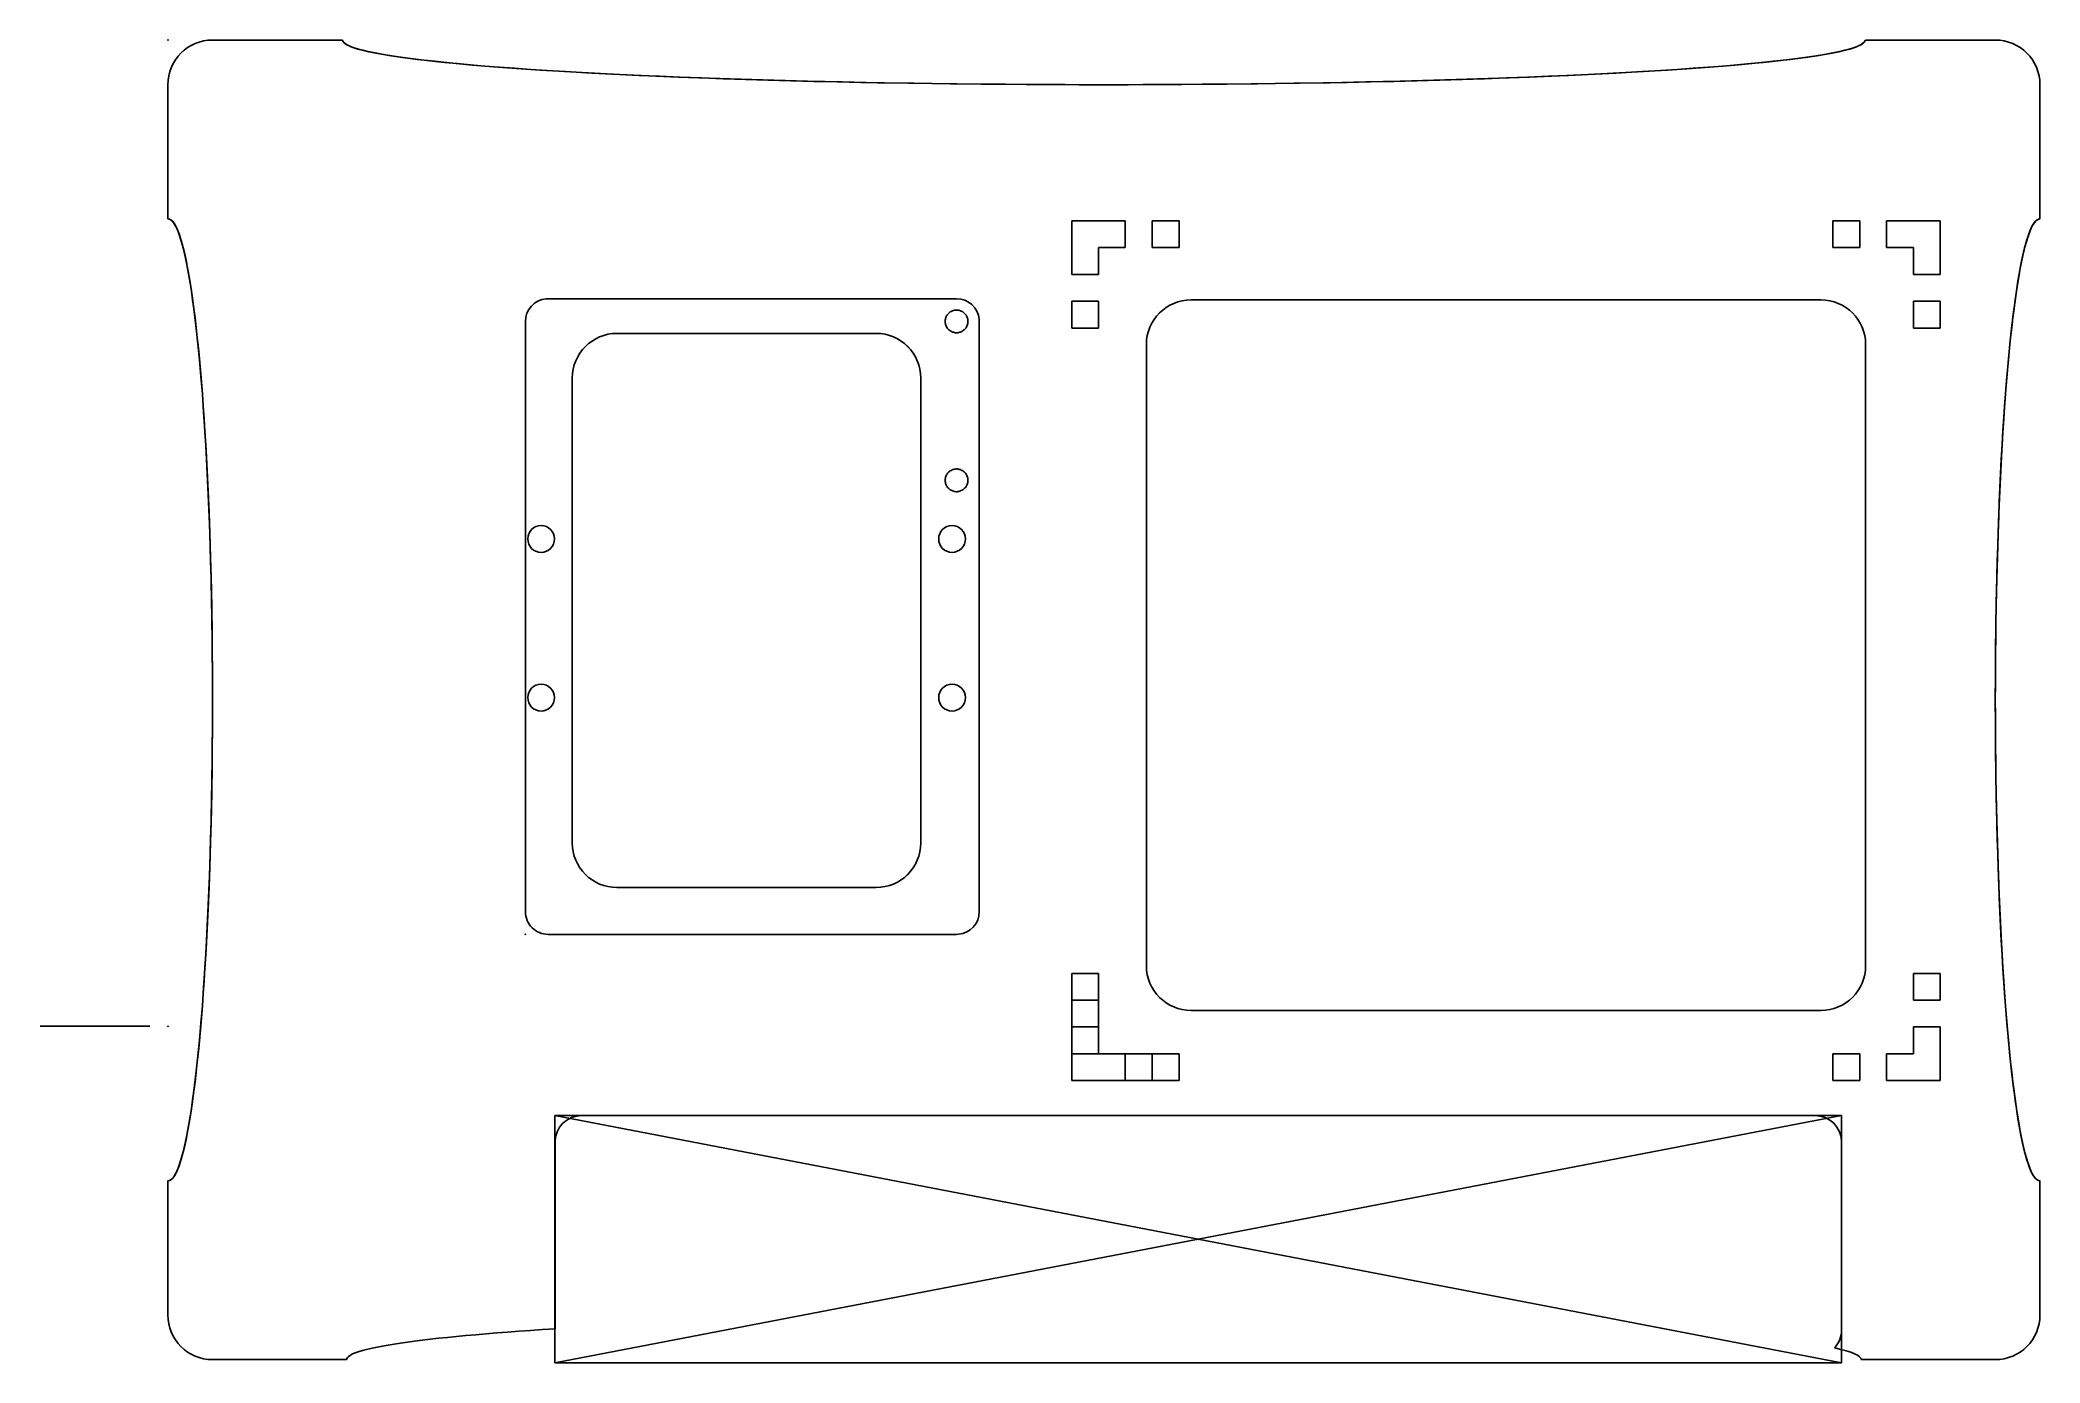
# Model space of a CAD drawing. Header units: centimetres. Extents: x -1.4 to 21, y -14.8 to 0.
import ezdxf

# ---------------------------------------------------------------- set-up
doc = ezdxf.new("R2010")
doc.units = ezdxf.units.CM
doc.header["$MEASUREMENT"] = 0
for name, color, linetype in [('Flodar_Main_Insert_Batch4_final_4_22_22 v5_0', 7, 'Continuous'), ('Flodar_Main_Insert_Batch4_final_4_22_22 v5_Sketch2', 7, 'Continuous'), ('Flodar_Main_Insert_Batch4_final_4_22_22 v5_Sketch3', 7, 'Continuous'), ('Flodar_Main_Insert_Batch4_final_4_22_22 v5_Sketch4', 7, 'Continuous'), ('TalentCell v1_Sketch1', 7, 'Continuous'), ('TripleWing v2_Outline', 7, 'Continuous')]:
    doc.layers.add(name, color=color, linetype=linetype)

# ---------------------------------------------------------------- blocks, each defined once
blk = doc.blocks.new('TalentCellv1')
at = {"layer": 'TalentCell v1_Sketch1'}
for p, q in [((-7.2009, 0, -1.3843), (7.2009, 0, 1.3843)), ((-7.2009, 0, 1.3843), (-7.2009, 0, -1.3843)), ((-7.2009, 0, -1.3843), (7.2009, 0, -1.3843)), ((7.2009, 0, 1.3843), (-7.2009, 0, 1.3843)), ((7.2009, 0, -1.3843), (-7.2009, 0, 1.3843)), ((7.2009, 0, -1.3843), (7.2009, 0, 1.3843))]:
    blk.add_line(p, q, dxfattribs=at)
blk.add_point((0, 0), dxfattribs=at)
blk.add_point((0, 0), dxfattribs=at)
blk = doc.blocks.new('TripleWingv2')
at = {"layer": 'TripleWing v2_Outline'}
for p, q in [((0.254, 7.112), (0.23186, 7.11103)), ((4.826, 7.112), (0.254, 7.112)), ((4.72619, 6.93669), (4.73267, 6.94427)), ((4.73267, 6.94427), (4.73973, 6.95133)), ((4.73973, 6.95133), (4.74731, 6.95781)), ((4.74731, 6.95781), (4.75539, 6.96368)), ((4.75539, 6.96368), (4.7639, 6.96889)), ((4.7639, 6.96889), (4.77279, 6.97342)), ((4.77279, 6.97342), (4.78201, 6.97724)), ((4.78201, 6.97724), (4.7915, 6.98033)), ((4.7915, 6.98033), (4.8012, 6.98266)), ((4.8012, 6.98266), (4.81106, 6.98422)), ((4.81106, 6.98422), (4.82101, 6.985)), ((4.82101, 6.985), (4.83099, 6.985)), ((4.83099, 6.985), (4.84094, 6.98422)), ((4.84094, 6.98422), (4.8508, 6.98266)), ((4.8508, 6.98266), (4.8605, 6.98033)), ((4.8605, 6.98033), (4.86999, 6.97724)), ((4.86999, 6.97724), (4.87921, 6.97342)), ((4.87921, 6.97342), (4.8881, 6.96889)), ((4.8881, 6.96889), (4.89661, 6.96368)), ((4.89661, 6.96368), (4.90469, 6.95781)), ((4.90469, 6.95781), (4.91227, 6.95133)), ((4.91227, 6.95133), (4.91933, 6.94427)), ((4.91933, 6.94427), (4.92581, 6.93669)), ((0, 6.858), (0, 0.254)), ((4.699, 6.86299), (4.69978, 6.87294)), ((4.699, 6.85301), (4.699, 6.86299)), ((4.69978, 6.84306), (4.699, 6.85301)), ((4.69978, 6.87294), (4.70134, 6.8828)), ((4.70134, 6.8332), (4.69978, 6.84306)), ((4.70134, 6.8828), (4.70367, 6.8925)), ((4.70367, 6.8235), (4.70134, 6.8332)), ((4.70367, 6.8925), (4.70676, 6.90199)), ((4.70676, 6.81401), (4.70367, 6.8235)), ((4.70676, 6.90199), (4.71058, 6.91121)), ((4.71058, 6.80479), (4.70676, 6.81401)), ((4.71058, 6.91121), (4.71511, 6.9201)), ((4.71511, 6.7959), (4.71058, 6.80479)), ((4.71511, 6.9201), (4.72032, 6.92861)), ((4.72032, 6.78739), (4.71511, 6.7959)), ((4.72032, 6.92861), (4.72619, 6.93669)), ((4.72619, 6.77931), (4.72032, 6.78739)), ((4.73267, 6.77173), (4.72619, 6.77931)), ((4.73973, 6.76467), (4.73267, 6.77173)), ((4.74731, 6.75819), (4.73973, 6.76467)), ((4.75539, 6.75232), (4.74731, 6.75819)), ((4.7639, 6.74711), (4.75539, 6.75232)), ((4.77279, 6.74258), (4.7639, 6.74711)), ((4.78201, 6.73876), (4.77279, 6.74258)), ((4.7915, 6.73567), (4.78201, 6.73876)), ((4.8012, 6.73334), (4.7915, 6.73567)), ((4.81106, 6.73178), (4.8012, 6.73334)), ((4.82101, 6.731), (4.81106, 6.73178)), ((4.83099, 6.731), (4.82101, 6.731)), ((4.84094, 6.73178), (4.83099, 6.731)), ((4.8508, 6.73334), (4.84094, 6.73178)), ((4.8605, 6.73567), (4.8508, 6.73334)), ((4.86999, 6.73876), (4.8605, 6.73567)), ((4.87921, 6.74258), (4.86999, 6.73876)), ((4.8881, 6.74711), (4.87921, 6.74258)), ((4.89661, 6.75232), (4.8881, 6.74711)), ((4.90469, 6.75819), (4.89661, 6.75232)), ((4.91227, 6.76467), (4.90469, 6.75819)), ((4.91933, 6.77173), (4.91227, 6.76467)), ((4.92581, 6.77931), (4.91933, 6.77173)), ((4.92581, 6.93669), (4.93168, 6.92861)), ((4.93168, 6.78739), (4.92581, 6.77931)), ((4.93168, 6.92861), (4.93689, 6.9201)), ((4.93689, 6.7959), (4.93168, 6.78739)), ((4.93689, 6.9201), (4.94142, 6.91121)), ((4.94142, 6.80479), (4.93689, 6.7959)), ((4.94142, 6.91121), (4.94524, 6.90199)), ((4.94524, 6.81401), (4.94142, 6.80479)), ((4.94524, 6.90199), (4.94833, 6.8925)), ((4.94833, 6.8235), (4.94524, 6.81401)), ((4.94833, 6.8925), (4.95066, 6.8828)), ((4.95066, 6.8332), (4.94833, 6.8235)), ((4.95066, 6.8828), (4.95222, 6.87294)), ((4.95222, 6.84306), (4.95066, 6.8332)), ((4.95222, 6.87294), (4.953, 6.86299)), ((4.953, 6.85301), (4.95222, 6.84306)), ((4.953, 6.86299), (4.953, 6.85301)), ((5.08, 6.858), (5.07903, 6.88014)), ((5.08, 0.254), (5.08, 6.858)), ((4.71511, 5.1421), (4.72032, 5.15061)), ((4.72032, 5.15061), (4.72619, 5.15869)), ((4.72619, 5.15869), (4.73267, 5.16627)), ((4.73267, 5.16627), (4.73973, 5.17333)), ((4.73973, 5.17333), (4.74731, 5.17981)), ((4.74731, 5.17981), (4.75539, 5.18568)), ((4.75539, 5.18568), (4.7639, 5.19089)), ((4.7639, 5.19089), (4.77279, 5.19542)), ((4.77279, 5.19542), (4.78201, 5.19924)), ((4.78201, 5.19924), (4.7915, 5.20233)), ((4.7915, 5.20233), (4.8012, 5.20466)), ((4.8012, 5.20466), (4.81106, 5.20622)), ((4.81106, 5.20622), (4.82101, 5.207)), ((4.82101, 5.207), (4.83099, 5.207)), ((4.83099, 5.207), (4.84094, 5.20622)), ((4.84094, 5.20622), (4.8508, 5.20466)), ((4.8508, 5.20466), (4.8605, 5.20233)), ((4.8605, 5.20233), (4.86999, 5.19924)), ((4.86999, 5.19924), (4.87921, 5.19542)), ((4.87921, 5.19542), (4.8881, 5.19089)), ((4.8881, 5.19089), (4.89661, 5.18568)), ((4.89661, 5.18568), (4.90469, 5.17981)), ((4.90469, 5.17981), (4.91227, 5.17333)), ((4.91227, 5.17333), (4.91933, 5.16627)), ((4.91933, 5.16627), (4.92581, 5.15869)), ((4.92581, 5.15869), (4.93168, 5.15061)), ((4.93168, 5.15061), (4.93689, 5.1421)), ((4.699, 5.08499), (4.69978, 5.09494)), ((4.699, 5.07501), (4.699, 5.08499)), ((4.69978, 5.06506), (4.699, 5.07501)), ((4.69978, 5.09494), (4.70134, 5.1048)), ((4.70134, 5.0552), (4.69978, 5.06506)), ((4.70134, 5.1048), (4.70367, 5.1145)), ((4.70367, 5.0455), (4.70134, 5.0552)), ((4.70367, 5.1145), (4.70676, 5.12399)), ((4.70676, 5.03601), (4.70367, 5.0455)), ((4.70676, 5.12399), (4.71058, 5.13321)), ((4.71058, 5.02679), (4.70676, 5.03601)), ((4.71058, 5.13321), (4.71511, 5.1421)), ((4.71511, 5.0179), (4.71058, 5.02679)), ((4.72032, 5.00939), (4.71511, 5.0179)), ((4.72619, 5.00131), (4.72032, 5.00939)), ((4.73267, 4.99373), (4.72619, 5.00131)), ((4.73973, 4.98667), (4.73267, 4.99373)), ((4.74731, 4.98019), (4.73973, 4.98667)), ((4.75539, 4.97432), (4.74731, 4.98019)), ((4.7639, 4.96911), (4.75539, 4.97432)), ((4.77279, 4.96458), (4.7639, 4.96911)), ((4.78201, 4.96076), (4.77279, 4.96458)), ((4.7915, 4.95767), (4.78201, 4.96076)), ((4.8012, 4.95534), (4.7915, 4.95767)), ((4.81106, 4.95378), (4.8012, 4.95534)), ((4.82101, 4.953), (4.81106, 4.95378)), ((4.83099, 4.953), (4.82101, 4.953)), ((4.84094, 4.95378), (4.83099, 4.953)), ((4.8508, 4.95534), (4.84094, 4.95378)), ((4.8605, 4.95767), (4.8508, 4.95534)), ((4.86999, 4.96076), (4.8605, 4.95767)), ((4.87921, 4.96458), (4.86999, 4.96076)), ((4.8881, 4.96911), (4.87921, 4.96458)), ((4.89661, 4.97432), (4.8881, 4.96911)), ((4.90469, 4.98019), (4.89661, 4.97432)), ((4.91227, 4.98667), (4.90469, 4.98019)), ((4.91933, 4.99373), (4.91227, 4.98667)), ((4.92581, 5.00131), (4.91933, 4.99373)), ((4.93168, 5.00939), (4.92581, 5.00131)), ((4.93689, 5.0179), (4.93168, 5.00939)), ((4.93689, 5.1421), (4.94142, 5.13321)), ((4.94142, 5.02679), (4.93689, 5.0179)), ((4.94142, 5.13321), (4.94524, 5.12399)), ((4.94524, 5.03601), (4.94142, 5.02679)), ((4.94524, 5.12399), (4.94833, 5.1145)), ((4.94833, 5.0455), (4.94524, 5.03601)), ((4.94833, 5.1145), (4.95066, 5.1048)), ((4.95066, 5.0552), (4.94833, 5.0455)), ((4.95066, 5.1048), (4.95222, 5.09494)), ((4.95222, 5.06506), (4.95066, 5.0552)), ((4.95222, 5.09494), (4.953, 5.08499)), ((4.953, 5.07501), (4.95222, 5.06506)), ((4.953, 5.08499), (4.953, 5.07501)), ((0.254, 0), (4.826, 0)), ((4.826, 0), (4.84814, 0.00097))]:
    blk.add_line(p, q, dxfattribs=at)
for centre, start, end in [((0.254, 6.858), 94.999638, 179.999692), ((4.826, 6.858), 4.999884, 89.999938), ((0.254, 0.254), 179.999957, 270.000043), ((4.826, 0.254), 275.000272, 0.000325)]:
    blk.add_arc(centre, 0.254, start, end, dxfattribs=at)
blk.add_point((0, 0), dxfattribs=at)

msp = doc.modelspace()

# ---------------------------------------------------------------- linework, layer by layer
at = {"layer": 'Flodar_Main_Insert_Batch4_final_4_22_22 v5_0'}
for p, q in [((1.955, 0), (0.5, 0)), ((0.5, 0), (1.955, 0)), ((20.455, 0), (19, 0)), ((19, 0), (20.455, 0)), ((0, -0.5), (0, -2)), ((0, -2), (0, -0.5)), ((20.955, -2), (20.955, -0.5)), ((20.955, -0.5), (20.955, -2)), ((10.717, -2.022), (10.117, -2.022)), ((10.117, -2.022), (10.117, -2.622)), ((10.117, -2.622), (10.117, -2.022)), ((10.117, -2.022), (10.717, -2.022)), ((10.717, -2.022), (10.717, -2.322)), ((10.717, -2.322), (10.717, -2.022)), ((11.018, -2.022), (11.018, -2.322)), ((11.318, -2.022), (11.018, -2.022)), ((11.018, -2.322), (11.018, -2.022)), ((11.018, -2.022), (11.318, -2.022)), ((11.318, -2.322), (11.318, -2.022)), ((11.318, -2.022), (11.318, -2.322)), ((18.637, -2.022), (18.637, -2.322)), ((18.938, -2.022), (18.637, -2.022)), ((18.637, -2.322), (18.637, -2.022)), ((18.637, -2.022), (18.938, -2.022)), ((18.938, -2.322), (18.938, -2.022)), ((18.938, -2.022), (18.938, -2.322)), ((19.838, -2.022), (19.238, -2.022)), ((19.238, -2.022), (19.838, -2.022)), ((19.238, -2.322), (19.238, -2.022)), ((19.238, -2.022), (19.238, -2.322)), ((19.838, -2.622), (19.838, -2.022)), ((19.838, -2.022), (19.838, -2.622)), ((10.417, -2.322), (10.717, -2.322)), ((10.417, -2.622), (10.417, -2.322)), ((10.417, -2.322), (10.417, -2.622)), ((10.717, -2.322), (10.417, -2.322)), ((11.018, -2.322), (11.318, -2.322)), ((11.318, -2.322), (11.018, -2.322)), ((18.637, -2.322), (18.938, -2.322)), ((18.938, -2.322), (18.637, -2.322)), ((19.238, -2.322), (19.538, -2.322)), ((19.538, -2.322), (19.238, -2.322)), ((19.538, -2.322), (19.538, -2.622)), ((19.538, -2.622), (19.538, -2.322)), ((10.117, -2.622), (10.417, -2.622)), ((10.417, -2.622), (10.117, -2.622)), ((19.538, -2.622), (19.838, -2.622)), ((19.838, -2.622), (19.538, -2.622)), ((18.503, -2.907), (11.453, -2.907)), ((11.453, -2.907), (18.503, -2.907)), ((10.417, -2.922), (10.117, -2.922)), ((10.117, -2.922), (10.117, -3.222)), ((10.117, -3.222), (10.117, -2.922)), ((10.117, -2.922), (10.417, -2.922)), ((10.417, -3.222), (10.417, -2.922)), ((10.417, -2.922), (10.417, -3.222)), ((19.838, -2.922), (19.538, -2.922)), ((19.538, -2.922), (19.538, -3.222)), ((19.538, -2.922), (19.838, -2.922)), ((19.538, -3.222), (19.538, -2.922)), ((19.838, -3.222), (19.838, -2.922)), ((19.838, -2.922), (19.838, -3.222)), ((5.027, -3.282), (7.927, -3.282)), ((7.927, -3.282), (5.027, -3.282)), ((10.117, -3.222), (10.417, -3.222)), ((10.417, -3.222), (10.117, -3.222)), ((19.538, -3.222), (19.838, -3.222)), ((19.838, -3.222), (19.538, -3.222)), ((10.953, -3.407), (10.953, -10.357)), ((10.953, -10.357), (10.953, -3.407)), ((19.003, -3.407), (19.003, -10.357)), ((19.003, -10.357), (19.003, -3.407)), ((4.527, -8.982), (4.527, -3.782)), ((4.527, -3.782), (4.527, -8.982)), ((8.427, -3.782), (8.427, -8.982)), ((8.427, -8.982), (8.427, -3.782)), ((7.927, -9.482), (5.027, -9.482)), ((5.027, -9.482), (7.927, -9.482)), ((10.117, -10.442), (10.117, -10.742)), ((10.417, -10.442), (10.117, -10.442)), ((10.117, -10.442), (10.417, -10.442)), ((10.117, -10.742), (10.117, -10.442)), ((10.417, -10.742), (10.417, -10.442)), ((10.417, -10.442), (10.417, -10.742)), ((19.838, -10.442), (19.538, -10.442)), ((19.538, -10.442), (19.838, -10.442)), ((19.538, -10.442), (19.538, -10.742)), ((19.538, -10.742), (19.538, -10.442)), ((19.838, -10.442), (19.838, -10.742)), ((19.838, -10.742), (19.838, -10.442)), ((10.117, -10.742), (10.417, -10.742)), ((10.417, -10.742), (10.117, -10.742)), ((19.538, -10.742), (19.838, -10.742)), ((19.838, -10.742), (19.538, -10.742)), ((18.503, -10.857), (11.453, -10.857)), ((11.453, -10.857), (18.503, -10.857)), ((10.417, -11.042), (10.117, -11.042)), ((10.117, -11.042), (10.117, -11.642)), ((10.117, -11.042), (10.417, -11.042)), ((10.117, -11.642), (10.117, -11.042)), ((10.417, -11.342), (10.417, -11.042)), ((10.417, -11.042), (10.417, -11.342)), ((19.838, -11.042), (19.538, -11.042)), ((19.538, -11.342), (19.538, -11.042)), ((19.538, -11.042), (19.838, -11.042)), ((19.538, -11.042), (19.538, -11.342)), ((19.838, -11.642), (19.838, -11.042)), ((19.838, -11.042), (19.838, -11.642)), ((10.717, -11.342), (10.417, -11.342)), ((10.417, -11.342), (10.717, -11.342)), ((10.717, -11.642), (10.717, -11.342)), ((10.717, -11.342), (10.717, -11.642)), ((11.018, -11.342), (11.018, -11.642)), ((11.318, -11.342), (11.018, -11.342)), ((11.018, -11.642), (11.018, -11.342)), ((11.018, -11.342), (11.318, -11.342)), ((11.318, -11.642), (11.318, -11.342)), ((11.318, -11.342), (11.318, -11.642)), ((18.637, -11.342), (18.637, -11.642)), ((18.938, -11.342), (18.637, -11.342)), ((18.637, -11.642), (18.637, -11.342)), ((18.637, -11.342), (18.938, -11.342)), ((18.938, -11.642), (18.938, -11.342)), ((18.938, -11.342), (18.938, -11.642)), ((19.538, -11.342), (19.238, -11.342)), ((19.238, -11.642), (19.238, -11.342)), ((19.238, -11.342), (19.538, -11.342)), ((19.238, -11.342), (19.238, -11.642)), ((10.117, -11.642), (10.717, -11.642)), ((10.717, -11.642), (10.117, -11.642)), ((11.018, -11.642), (11.318, -11.642)), ((11.318, -11.642), (11.018, -11.642)), ((18.637, -11.642), (18.938, -11.642)), ((18.938, -11.642), (18.637, -11.642)), ((19.238, -11.642), (19.838, -11.642)), ((19.838, -11.642), (19.238, -11.642)), ((18.434, -12.033), (4.634, -12.033)), ((4.634, -12.033), (18.434, -12.033)), ((4.334, -14.419), (4.334, -12.332)), ((4.334, -12.332), (4.334, -14.419)), ((18.734, -12.332), (18.734, -14.431)), ((18.734, -14.431), (18.734, -12.332)), ((0, -12.764), (0, -14.264)), ((0, -14.264), (0, -12.764)), ((20.955, -14.264), (20.955, -12.764)), ((20.955, -12.764), (20.955, -14.264)), ((0.5, -14.764), (2, -14.764)), ((2, -14.764), (0.5, -14.764)), ((18.955, -14.764), (20.455, -14.764)), ((20.455, -14.764), (18.955, -14.764))]:
    msp.add_line(p, q, dxfattribs=at)
for centre in [(4.178, -5.582), (4.178, -5.582), (8.778, -5.582), (8.778, -5.582), (4.178, -7.357), (4.178, -7.357), (8.778, -7.357), (8.778, -7.357)]:
    msp.add_circle(centre, 0.15, dxfattribs=at)
for centre, radius, start, end in [((0.5, -0.5), 0.5, 90, 180), ((0.5, -0.5), 0.5, 90, 180), ((20.455, -0.5), 0.5, 360, 90), ((20.455, -0.5), 0.5, 360, 90), ((11.453, -3.407), 0.5, 90, 180), ((18.503, -3.407), 0.5, 0, 90), ((5.027, -3.782), 0.5, 90, 180), ((7.927, -3.782), 0.5, 360, 90), ((5.027, -8.982), 0.5, 180, 270), ((7.927, -8.982), 0.5, 270, 360), ((11.453, -10.357), 0.5, 180, 270), ((18.503, -10.357), 0.5, 270, 360), ((4.634, -12.332), 0.3, 90, 180), ((4.634, -12.332), 0.3, 90, 180), ((18.434, -12.332), 0.3, 0, 90), ((18.434, -12.332), 0.3, 0, 90), ((0.5, -14.264), 0.5, 180, 270), ((0.5, -14.264), 0.5, 180, 270), ((20.455, -14.264), 0.5, 270, 360), ((20.455, -14.264), 0.5, 270, 360), ((18.434, -14.431), 0.3, 317.9375, 0), ((18.434, -14.431), 0.3, 317.9375, 0)]:
    msp.add_arc(centre, radius, start, end, dxfattribs=at)
at = {"layer": 'Flodar_Main_Insert_Batch4_final_4_22_22 v5_0', "extrusion": (0, 0, -1)}
for centre, start, end in [((-11.453, -3.407), 360, 90), ((-18.503, -3.407), 90, 180), ((-5.027, -3.782), 0, 90), ((-7.928, -3.782), 90, 180), ((-5.027, -8.982), 270, 0), ((-7.928, -8.982), 180, 270), ((-11.453, -10.357), 270, 0), ((-18.503, -10.357), 180, 270)]:
    msp.add_arc(centre, 0.5, start, end, dxfattribs=at)
at = {"layer": 'Flodar_Main_Insert_Batch4_final_4_22_22 v5_0'}
for centre, major_axis, ratio, start_param, end_param in [((10.477, 0), (8.522, 0), 0.058668, 3.141593, 6.283185), ((10.477, 0), (8.522, 0), 0.058668, 3.141593, 6.283185), ((0, -7.382), (0, 5.382), 0.092904, 3.141593, 6.283185), ((0, -7.382), (0, 5.382), 0.092904, 3.141593, 6.283185), ((20.955, -7.382), (0, 5.382), 0.092904, 0, 3.141593), ((20.955, -7.382), (0, 5.382), 0.092904, 0, 3.141593), ((10.477, -14.764), (8.477, 0), 0.05898, 2.381413, 3.141593), ((10.477, -14.764), (8.477, 0), 0.05898, 2.381413, 3.141593), ((10.477, -14.764), (8.477, 0), 0.05898, 0, 0.266167), ((10.477, -14.764), (8.477, 0), 0.05898, 0, 0.266167)]:
    msp.add_ellipse(centre, major_axis=major_axis, ratio=ratio, start_param=start_param, end_param=end_param, dxfattribs=at)
at = {"layer": 'Flodar_Main_Insert_Batch4_final_4_22_22 v5_Sketch2'}
for p, q in [((1.955, 0, 0.318), (0.5, 0, 0.318)), ((20.455, 0, 0.318), (19, 0, 0.318)), ((0, -0.5, 0.318), (0, -2, 0.318)), ((20.955, -2, 0.318), (20.955, -0.5, 0.318)), ((10.117, -2.022, 0.318), (10.717, -2.022, 0.318)), ((10.117, -2.622, 0.318), (10.117, -2.022, 0.318)), ((10.717, -2.022, 0.318), (10.717, -2.322, 0.318)), ((11.018, -2.022, 0.318), (11.318, -2.022, 0.318)), ((11.018, -2.322, 0.318), (11.018, -2.022, 0.318)), ((11.318, -2.022, 0.318), (11.318, -2.322, 0.318)), ((18.637, -2.022, 0.318), (18.938, -2.022, 0.318)), ((18.637, -2.322, 0.318), (18.637, -2.022, 0.318)), ((18.938, -2.022, 0.318), (18.938, -2.322, 0.318)), ((19.238, -2.022, 0.318), (19.838, -2.022, 0.318)), ((19.238, -2.322, 0.318), (19.238, -2.022, 0.318)), ((19.838, -2.022, 0.318), (19.838, -2.622, 0.318)), ((10.717, -2.322, 0.318), (10.417, -2.322, 0.318)), ((10.417, -2.322, 0.318), (10.417, -2.622, 0.318)), ((11.318, -2.322, 0.318), (11.018, -2.322, 0.318)), ((18.938, -2.322, 0.318), (18.637, -2.322, 0.318)), ((19.538, -2.322, 0.318), (19.238, -2.322, 0.318)), ((19.538, -2.622, 0.318), (19.538, -2.322, 0.318)), ((10.417, -2.622, 0.318), (10.117, -2.622, 0.318)), ((19.838, -2.622, 0.318), (19.538, -2.622, 0.318)), ((11.453, -2.907, 0.318), (18.503, -2.907, 0.318)), ((10.117, -3.222, 0.318), (10.117, -2.922, 0.318)), ((10.117, -2.922, 0.318), (10.417, -2.922, 0.318)), ((10.417, -2.922, 0.318), (10.417, -3.222, 0.318)), ((19.538, -3.222, 0.318), (19.538, -2.922, 0.318)), ((19.538, -2.922, 0.318), (19.838, -2.922, 0.318)), ((19.838, -2.922, 0.318), (19.838, -3.222, 0.318)), ((5.027, -3.282, 0.318), (7.927, -3.282, 0.318)), ((10.417, -3.222, 0.318), (10.117, -3.222, 0.318)), ((19.838, -3.222, 0.318), (19.538, -3.222, 0.318)), ((10.953, -10.357, 0.318), (10.953, -3.407, 0.318)), ((19.003, -3.407, 0.318), (19.003, -10.357, 0.318)), ((4.527, -8.982, 0.318), (4.527, -3.782, 0.318)), ((8.427, -3.782, 0.318), (8.427, -8.982, 0.318)), ((7.927, -9.482, 0.318), (5.027, -9.482, 0.318)), ((10.117, -10.742, 0.318), (10.117, -10.442, 0.318)), ((10.117, -10.442, 0.318), (10.417, -10.442, 0.318)), ((10.117, -10.442, 0.318), (10.417, -10.442, 0.318)), ((10.117, -10.742, 0.318), (10.117, -10.442, 0.318)), ((10.417, -10.442, 0.318), (10.417, -10.742, 0.318)), ((10.417, -10.442, 0.318), (10.417, -10.742, 0.318)), ((19.538, -10.442, 0.318), (19.838, -10.442, 0.318)), ((19.538, -10.742, 0.318), (19.538, -10.442, 0.318)), ((19.838, -10.442, 0.318), (19.838, -10.742, 0.318)), ((10.417, -10.742, 0.318), (10.117, -10.742, 0.318)), ((10.417, -10.742, 0.318), (10.117, -10.742, 0.318)), ((19.838, -10.742, 0.318), (19.538, -10.742, 0.318)), ((18.503, -10.857, 0.318), (11.453, -10.857, 0.318)), ((10.417, -11.042, 0.318), (10.117, -11.042, 0.318)), ((10.117, -11.042, 0.318), (10.417, -11.042, 0.318)), ((10.117, -11.042, 0.318), (10.117, -11.342, 0.318)), ((10.117, -11.642, 0.318), (10.117, -11.042, 0.318)), ((10.417, -11.342, 0.318), (10.417, -11.042, 0.318)), ((10.417, -11.042, 0.318), (10.417, -11.342, 0.318)), ((19.538, -11.042, 0.318), (19.838, -11.042, 0.318)), ((19.538, -11.342, 0.318), (19.538, -11.042, 0.318)), ((19.838, -11.042, 0.318), (19.838, -11.642, 0.318)), ((10.117, -11.342, 0.318), (10.417, -11.342, 0.318)), ((10.117, -11.342, 0.318), (10.717, -11.342, 0.318)), ((10.117, -11.642, 0.318), (10.117, -11.342, 0.318)), ((10.417, -11.342, 0.318), (10.717, -11.342, 0.318)), ((10.717, -11.342, 0.318), (10.717, -11.642, 0.318)), ((10.717, -11.342, 0.318), (10.717, -11.642, 0.318)), ((11.018, -11.342, 0.318), (11.318, -11.342, 0.318)), ((11.018, -11.342, 0.318), (11.318, -11.342, 0.318)), ((11.018, -11.642, 0.318), (11.018, -11.342, 0.318)), ((11.018, -11.642, 0.318), (11.018, -11.342, 0.318)), ((11.318, -11.342, 0.318), (11.318, -11.642, 0.318)), ((11.318, -11.342, 0.318), (11.318, -11.642, 0.318)), ((18.637, -11.642, 0.318), (18.637, -11.342, 0.318)), ((18.637, -11.342, 0.318), (18.938, -11.342, 0.318)), ((18.938, -11.342, 0.318), (18.938, -11.642, 0.318)), ((19.238, -11.642, 0.318), (19.238, -11.342, 0.318)), ((19.238, -11.342, 0.318), (19.538, -11.342, 0.318)), ((10.717, -11.642, 0.318), (10.117, -11.642, 0.318)), ((10.717, -11.642, 0.318), (10.117, -11.642, 0.318)), ((11.318, -11.642, 0.318), (11.018, -11.642, 0.318)), ((11.318, -11.642, 0.318), (11.018, -11.642, 0.318)), ((18.938, -11.642, 0.318), (18.637, -11.642, 0.318)), ((19.838, -11.642, 0.318), (19.238, -11.642, 0.318)), ((4.634, -12.033, 0.318), (18.434, -12.033, 0.318)), ((4.334, -14.419, 0.318), (4.334, -12.332, 0.318)), ((18.734, -12.332, 0.318), (18.734, -14.431, 0.318)), ((0, -12.764, 0.318), (0, -14.264, 0.318)), ((20.955, -14.264, 0.318), (20.955, -12.764, 0.318)), ((0.5, -14.764, 0.318), (2, -14.764, 0.318)), ((18.955, -14.764, 0.318), (20.455, -14.764, 0.318))]:
    msp.add_line(p, q, dxfattribs=at)
for centre in [(4.178, -5.582, 0.318), (8.778, -5.582, 0.318), (4.178, -7.357, 0.318), (8.778, -7.357, 0.318)]:
    msp.add_circle(centre, 0.15, dxfattribs=at)
for centre, radius, start, end in [((0.5, -0.5, 0.318), 0.5, 90, 180), ((20.455, -0.5, 0.318), 0.5, 360, 90), ((11.453, -3.407, 0.318), 0.5, 90, 180), ((18.503, -3.407, 0.318), 0.5, 0, 90), ((5.027, -3.782, 0.318), 0.5, 90, 180), ((7.927, -3.782, 0.318), 0.5, 360, 90), ((5.027, -8.982, 0.318), 0.5, 180, 270), ((7.927, -8.982, 0.318), 0.5, 270, 360), ((11.453, -10.357, 0.318), 0.5, 180, 270), ((18.503, -10.357, 0.318), 0.5, 270, 360), ((4.634, -12.332, 0.318), 0.3, 90, 180), ((18.434, -12.332, 0.318), 0.3, 0, 90), ((0.5, -14.264, 0.318), 0.5, 180, 270), ((20.455, -14.264, 0.318), 0.5, 270, 360), ((18.434, -14.431, 0.318), 0.3, 317.9375, 0)]:
    msp.add_arc(centre, radius, start, end, dxfattribs=at)
for centre, major_axis, ratio, start_param, end_param in [((10.477, 0, 0.318), (8.522, 0), 0.058668, 3.141593, 6.283185), ((0, -7.382, 0.318), (0, 5.382), 0.092904, 3.141593, 6.283185), ((20.955, -7.382, 0.318), (0, 5.382), 0.092904, 0, 3.141593), ((10.477, -14.764, 0.318), (8.477, 0), 0.05898, 2.381413, 3.141593), ((10.477, -14.764, 0.318), (8.477, 0), 0.05898, 0, 0.266167)]:
    msp.add_ellipse(centre, major_axis=major_axis, ratio=ratio, start_param=start_param, end_param=end_param, dxfattribs=at)
msp.add_point((0, 0, 0.318), dxfattribs=at)
at = {"layer": 'Flodar_Main_Insert_Batch4_final_4_22_22 v5_Sketch3'}
for p, q in [((0.5, 0), (1.955, 0)), ((19, 0), (20.455, 0)), ((0, -2), (0, -0.5)), ((20.955, -0.5), (20.955, -2)), ((10.717, -2.022), (10.117, -2.022)), ((10.117, -2.022), (10.117, -2.622)), ((10.717, -2.322), (10.717, -2.022)), ((11.018, -2.022), (11.018, -2.322)), ((11.318, -2.022), (11.018, -2.022)), ((11.318, -2.322), (11.318, -2.022)), ((18.938, -2.022), (18.637, -2.022)), ((18.637, -2.022), (18.637, -2.322)), ((18.938, -2.322), (18.938, -2.022)), ((19.838, -2.022), (19.238, -2.022)), ((19.238, -2.022), (19.238, -2.322)), ((19.838, -2.622), (19.838, -2.022)), ((10.417, -2.322), (10.717, -2.322)), ((10.417, -2.622), (10.417, -2.322)), ((11.018, -2.322), (11.318, -2.322)), ((18.637, -2.322), (18.938, -2.322)), ((19.238, -2.322), (19.538, -2.322)), ((19.538, -2.322), (19.538, -2.622)), ((10.117, -2.622), (10.417, -2.622)), ((19.538, -2.622), (19.838, -2.622)), ((18.503, -2.907), (11.453, -2.907)), ((10.417, -2.922), (10.117, -2.922)), ((10.117, -2.922), (10.117, -3.222)), ((10.417, -3.222), (10.417, -2.922)), ((19.838, -2.922), (19.538, -2.922)), ((19.538, -2.922), (19.538, -3.222)), ((19.838, -3.222), (19.838, -2.922)), ((7.927, -3.282), (5.027, -3.282)), ((10.117, -3.222), (10.417, -3.222)), ((19.538, -3.222), (19.838, -3.222)), ((10.953, -3.407), (10.953, -10.357)), ((19.003, -10.357), (19.003, -3.407)), ((4.527, -3.782), (4.527, -8.982)), ((8.427, -8.982), (8.427, -3.782)), ((5.027, -9.482), (7.927, -9.482)), ((10.117, -10.442), (10.117, -10.742)), ((10.417, -10.442), (10.117, -10.442)), ((10.417, -10.742), (10.417, -10.442)), ((19.838, -10.442), (19.538, -10.442)), ((19.538, -10.442), (19.538, -10.742)), ((19.838, -10.742), (19.838, -10.442)), ((10.117, -10.742), (10.417, -10.742)), ((10.417, -10.742), (10.117, -10.742)), ((10.117, -10.742), (10.117, -11.042)), ((10.417, -11.042), (10.417, -10.742)), ((19.538, -10.742), (19.838, -10.742)), ((11.453, -10.857), (18.503, -10.857)), ((10.117, -11.042), (10.117, -11.642)), ((10.117, -11.042), (10.417, -11.042)), ((10.417, -11.042), (10.117, -11.042)), ((10.417, -11.342), (10.417, -11.042)), ((19.538, -11.042), (19.538, -11.342)), ((19.838, -11.042), (19.538, -11.042)), ((19.838, -11.642), (19.838, -11.042)), ((10.717, -11.342), (10.417, -11.342)), ((10.717, -11.642), (10.717, -11.342)), ((11.018, -11.342), (10.717, -11.342)), ((10.717, -11.342), (10.717, -11.642)), ((11.318, -11.342), (11.018, -11.342)), ((11.018, -11.342), (11.018, -11.642)), ((11.018, -11.642), (11.018, -11.342)), ((11.318, -11.642), (11.318, -11.342)), ((18.637, -11.342), (18.637, -11.642)), ((18.938, -11.342), (18.637, -11.342)), ((18.938, -11.642), (18.938, -11.342)), ((19.238, -11.342), (19.238, -11.642)), ((19.538, -11.342), (19.238, -11.342)), ((10.117, -11.642), (10.717, -11.642)), ((10.717, -11.642), (11.018, -11.642)), ((11.018, -11.642), (11.318, -11.642)), ((18.637, -11.642), (18.938, -11.642)), ((19.238, -11.642), (19.838, -11.642)), ((18.434, -12.033), (4.634, -12.033)), ((4.334, -12.332), (4.334, -14.419)), ((18.734, -14.431), (18.734, -12.332)), ((0, -14.264), (0, -12.764)), ((20.955, -12.764), (20.955, -14.264)), ((2, -14.764), (0.5, -14.764)), ((20.455, -14.764), (18.955, -14.764))]:
    msp.add_line(p, q, dxfattribs=at)
for centre in [(4.178, -5.582), (8.778, -5.582), (4.178, -7.357), (8.778, -7.357)]:
    msp.add_circle(centre, 0.15, dxfattribs=at)
at = {"layer": 'Flodar_Main_Insert_Batch4_final_4_22_22 v5_Sketch3', "extrusion": (0, 0, -1)}
for centre, radius, start, end in [((-0.5, -0.5), 0.5, 0, 90), ((-20.455, -0.5), 0.5, 90, 180), ((-11.453, -3.407), 0.5, 360, 90), ((-18.503, -3.407), 0.5, 90, 180), ((-5.027, -3.782), 0.5, 0, 90), ((-7.928, -3.782), 0.5, 90, 180), ((-5.027, -8.982), 0.5, 270, 0), ((-7.928, -8.982), 0.5, 180, 270), ((-11.453, -10.357), 0.5, 270, 0), ((-18.503, -10.357), 0.5, 180, 270), ((-4.634, -12.332), 0.3, 0, 90), ((-18.434, -12.332), 0.3, 90, 180), ((-0.5, -14.264), 0.5, 270, 0), ((-20.455, -14.264), 0.5, 180, 270), ((-18.434, -14.431), 0.3, 180, 222.0625)]:
    msp.add_arc(centre, radius, start, end, dxfattribs=at)
for centre, major_axis, ratio, start_param, end_param in [((10.477, 0), (8.522, 0), 0.058668, 0, 3.141593), ((0, -7.382), (0, 5.382), 0.092904, 0, 3.141593), ((20.955, -7.382), (0, 5.382), 0.092904, 3.141593, 6.283185), ((10.477, -14.764), (8.477, 0), 0.05898, 3.141593, 3.901772), ((10.477, -14.764), (8.477, 0), 0.05898, 6.017018, 6.283185)]:
    msp.add_ellipse(centre, major_axis=major_axis, ratio=ratio, start_param=start_param, end_param=end_param, dxfattribs=at)
at = {"layer": 'Flodar_Main_Insert_Batch4_final_4_22_22 v5_Sketch3'}
msp.add_point((0, 0), dxfattribs=at)
at = {"layer": 'Flodar_Main_Insert_Batch4_final_4_22_22 v5_Sketch4'}
for p, q in [((-1.431, -11.033, 0.317), (-0.531, -11.033, 0.317)), ((-1.431, -11.033, -0.183), (-1.431, -11.033, 0.317)), ((-1.131, -11.033, -0.183), (-1.431, -11.033, -0.183)), ((-1.131, -11.033, 0.135), (-1.131, -11.033, -0.183)), ((-0.831, -11.033, 0.135), (-1.131, -11.033, 0.135)), ((-0.831, -11.033, -0.183), (-0.831, -11.033, 0.135)), ((-0.531, -11.033, -0.183), (-0.831, -11.033, -0.183)), ((-0.531, -11.033, 0.317), (-0.2, -11.033, 0.317)), ((-0.531, -11.033, -0.2), (-0.531, -11.033, 0.317)), ((-0.2, -11.033, -0.2), (-0.531, -11.033, -0.2)), ((-0.531, -11.033, 0.317), (-0.531, -11.033, -0.183)), ((-0.2, -11.033, 0.317), (-0.2, -11.033, -0.2))]:
    msp.add_line(p, q, dxfattribs=at)
msp.add_point((0, -11.033), dxfattribs=at)

# ---------------------------------------------------------------- block references
msp.add_blockref('TripleWingv2', (4.002, -10.006, -0.157))
at = {"extrusion": (0, 1, 4e-15), "rotation": 180}
msp.add_blockref('TalentCellv1', (-11.533, 0.318, -13.417), dxfattribs=at)

doc.saveas('drawing.dxf')
